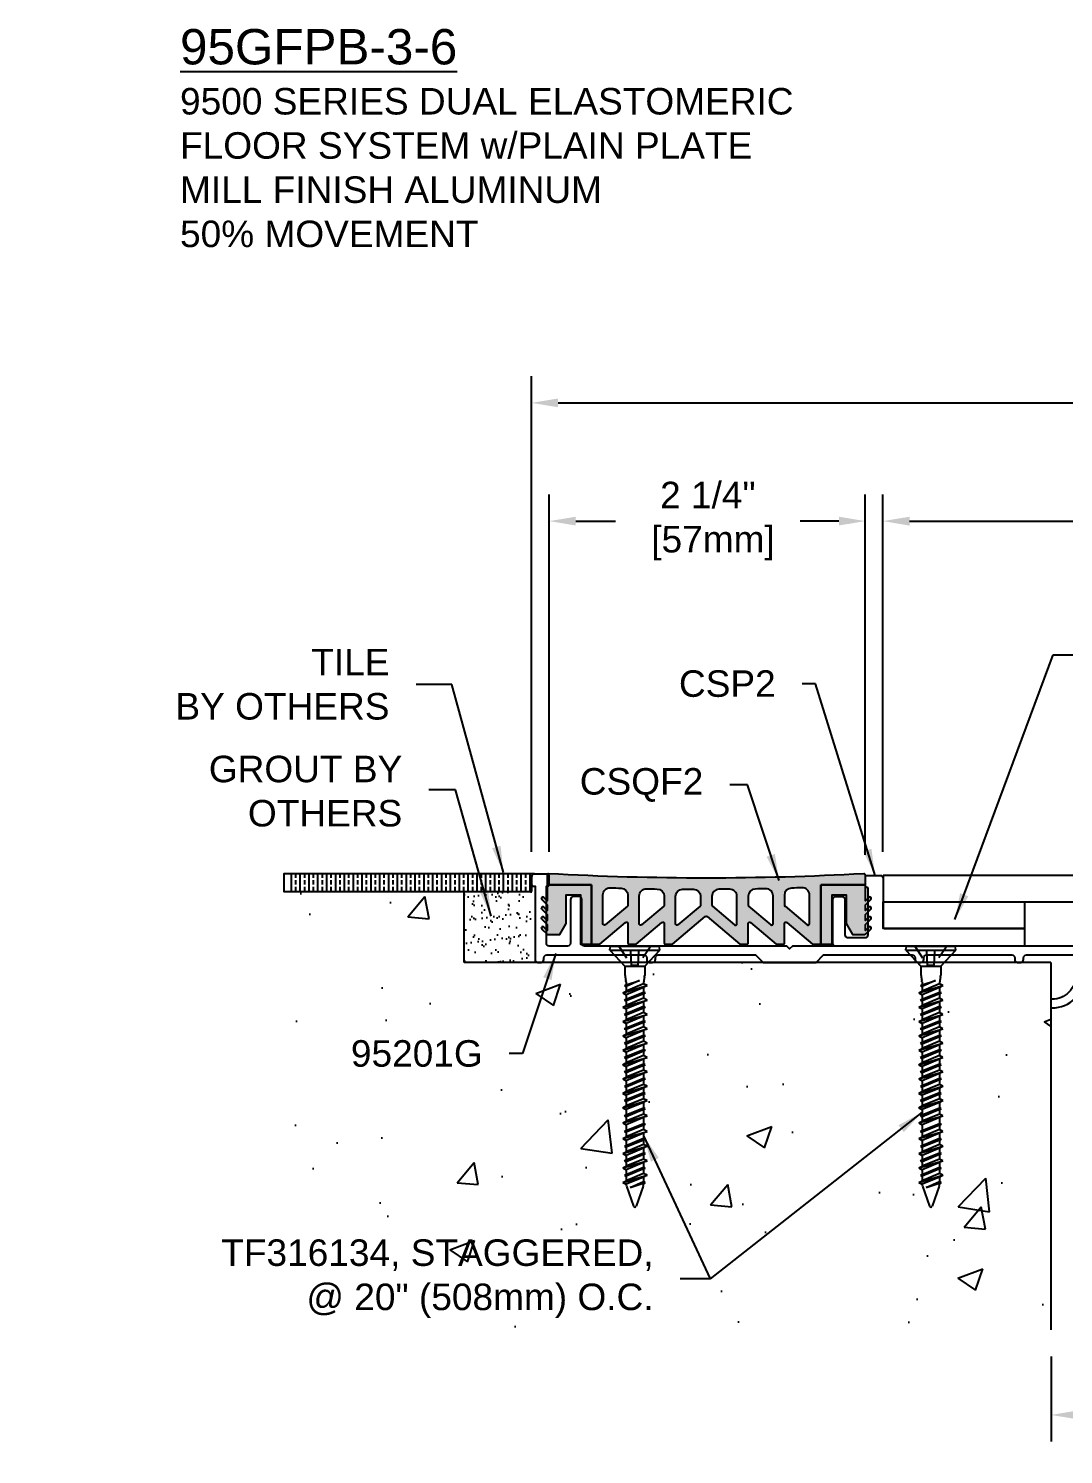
# Model space of a CAD drawing. Header units: inches. Extents: x -1.2 to 38.7, y -2.2 to 8.
# Drawn here: x -1.23 to 6.08, y -2.08 to 8.01 of the extents above; entities that cross this region are included whole.
import ezdxf

# ---------------------------------------------------------------- set-up
doc = ezdxf.new("R2010")
doc.units = ezdxf.units.IN
doc.header["$MEASUREMENT"] = 0
doc.linetypes.add('DASHED', pattern=[0.75, 0.5, -0.25])
for name, color, linetype in [('anchors', 4, 'Continuous'), ('conditions', 1, 'Continuous'), ('dimensions', 3, 'Continuous'), ('Filler', 2, 'Continuous'), ('METALS', 7, 'Continuous'), ('text', 2, 'Continuous')]:
    doc.layers.add(name, color=color, linetype=linetype)
doc.styles.add('ARIAL', font='arial.ttf')
doc.dimstyles.new('Arial', dxfattribs={"dimtxt": 0.1875, "dimasz": 0.1875, "dimexe": 0.1875, "dimexo": 0.1875, "dimgap": 0.1875, "dimtad": 0, "dimtih": 1, "dimtoh": 1, "dimdec": 4, "dimzin": 0, "dimdsep": 46, "dimlunit": 4, "dimtxsty": 'ARIAL', "dimcen": 0.09, "dimadec": 0, "dimazin": 0, "dimtfac": 1, "dimtdec": 4, "dimtofl": 0, "dimtmove": 0, "dimatfit": 3, "dimfxl": 0, "dimfrac": 2, "dimtolj": 1, "dimtzin": 0, "dimarcsym": 0})

# ---------------------------------------------------------------- blocks, each defined once
blk = doc.blocks.new('*D1')
at = {"layer": 'DEFPOINTS', "color": 0}
for p in [(13.181, 4.523), (4.806, 1.998), (13.181, 1.893)]:
    blk.add_point(p, dxfattribs=at)
at = {"layer": 'dimensions', "color": 0, "lineweight": -2}
for p, q in [((4.806, 2.185), (4.806, 4.71)), ((13.181, 2.08), (13.181, 4.71)), ((4.994, 4.523), (8.269, 4.523)), ((12.994, 4.523), (9.719, 4.523))]:
    blk.add_line(p, q, dxfattribs=at)
at = {"layer": 'dimensions', "color": 0}
for points in [[(4.994, 4.554), (4.994, 4.491), (4.806, 4.523)], [(12.994, 4.554), (12.994, 4.491), (13.181, 4.523)]]:
    blk.add_solid(points, dxfattribs=at)
at = {"layer": 'dimensions', "color": 0, "insert": (8.994, 4.523), "char_height": 0.1875, "attachment_point": 5, "style": 'ARIAL'}
blk.add_mtext('\\A1;8 3/8"\\P [213mm]', dxfattribs=at)
blk = doc.blocks.new('*D2')
at = {"layer": 'DEFPOINTS', "color": 0}
for p in [(15.666, 5.359), (2.321, 1.998), (15.666, 1.998)]:
    blk.add_point(p, dxfattribs=at)
at = {"layer": 'dimensions', "color": 0, "lineweight": -2}
for p, q in [((2.321, 2.185), (2.321, 5.547)), ((15.666, 2.185), (15.666, 5.547)), ((2.509, 5.359), (8.269, 5.359)), ((15.479, 5.359), (9.719, 5.359))]:
    blk.add_line(p, q, dxfattribs=at)
at = {"layer": 'dimensions', "color": 0}
for points in [[(2.509, 5.39), (2.509, 5.328), (2.321, 5.359)], [(15.479, 5.39), (15.479, 5.328), (15.666, 5.359)]]:
    blk.add_solid(points, dxfattribs=at)
at = {"layer": 'dimensions', "color": 0, "insert": (8.994, 5.359), "char_height": 0.1875, "attachment_point": 5, "style": 'ARIAL'}
blk.add_mtext('\\A1;1\'-1 3/8"\\P [339mm]', dxfattribs=at)
blk = doc.blocks.new('*D4')
at = {"layer": 'DEFPOINTS', "color": 0}
for p in [(5.994, -1.196), (11.994, -1.196), (11.994, -1.797)]:
    blk.add_point(p, dxfattribs=at)
at = {"layer": 'dimensions', "color": 0, "lineweight": -2}
for p, q in [((5.994, -1.383), (5.994, -1.985)), ((11.994, -1.383), (11.994, -1.985)), ((6.181, -1.797), (8.278, -1.797)), ((11.806, -1.797), (9.71, -1.797))]:
    blk.add_line(p, q, dxfattribs=at)
at = {"layer": 'dimensions', "color": 0}
for points in [[(6.181, -1.766), (6.181, -1.828), (5.994, -1.797)], [(11.806, -1.766), (11.806, -1.828), (11.994, -1.797)]]:
    blk.add_solid(points, dxfattribs=at)
at = {"layer": 'dimensions', "color": 0, "insert": (8.994, -1.797), "char_height": 0.1875, "attachment_point": 5, "style": 'ARIAL'}
blk.add_mtext('\\A1;6"\\P [152mm]', dxfattribs=at)
blk = doc.blocks.new('*D5')
at = {"layer": 'DEFPOINTS', "color": 0}
for p in [(4.681, 4.523), (2.446, 1.998), (4.681, 1.975)]:
    blk.add_point(p, dxfattribs=at)
at = {"layer": 'dimensions', "color": 0, "lineweight": -2}
for p, q in [((2.446, 2.185), (2.446, 4.71)), ((4.681, 2.163), (4.681, 4.71)), ((2.634, 4.523), (2.916, 4.523)), ((4.494, 4.523), (4.22, 4.523))]:
    blk.add_line(p, q, dxfattribs=at)
at = {"layer": 'dimensions', "color": 0}
for points in [[(2.634, 4.554), (2.634, 4.492), (2.446, 4.523)], [(4.494, 4.554), (4.494, 4.492), (4.681, 4.523)]]:
    blk.add_solid(points, dxfattribs=at)
at = {"layer": 'dimensions', "color": 0, "insert": (3.568, 4.523), "char_height": 0.1875, "attachment_point": 5, "style": 'ARIAL'}
blk.add_mtext('\\A1;2 1/4"\\P [57mm]', dxfattribs=at)
blk = doc.blocks.new('csp2')
blk.add_lwpolyline([(0, 0.33, -0.414214), (0.02, 0.35), (0.066, 0.35, -0.414214), (0.086, 0.33), (0.086, 0.08, 0.414214), (0.106, 0.06), (0.23, 0.06, 0.414214), (0.25, 0.08), (0.25, 0.405, 0.414214), (0.24, 0.415, -0.414214), (0.23, 0.425), (0.23, 0.49, -0.414214), (0.24, 0.5), (0.335, 0.5, -0.414214), (0.355, 0.48), (0.355, 0.135, 0.414214), (0.365, 0.125), (1.355, 0.125), (1.355, 0), (0.335, 0), (0.02, 0, -0.414214), (0, 0.02)], format="xyb", close=True)
blk = doc.blocks.new('A$C63CB1885')
for p, q in [((-0.176, 0), (-0.175, 0.018)), ((-0.176, 0), (0.176, 0)), ((-0.176, 0), (-0.07, -0.113)), ((-0.163, 0.029), (0.163, 0.029)), ((0.07, -0.113), (0.176, 0)), ((0.176, 0), (0.175, 0.018)), ((-0.07, -0.113), (0.07, -0.113)), ((-0.07, -0.113), (-0.07, -0.18)), ((-0.069, -0.189), (-0.063, -0.215)), ((0.069, -0.189), (0.063, -0.215)), ((0.07, -0.113), (0.07, -0.18)), ((-0.086, -0.302), (0.086, -0.251)), ((-0.086, -0.302), (-0.062, -0.289)), ((-0.086, -0.302), (-0.062, -0.315)), ((-0.074, -0.251), (0.032, -0.215)), ((-0.074, -0.251), (-0.062, -0.245)), ((-0.074, -0.251), (-0.062, -0.257)), ((-0.074, -0.353), (0.074, -0.302)), ((-0.062, -0.245), (0.032, -0.215)), ((0.032, -0.215), (-0.062, -0.257)), ((-0.062, -0.225), (-0.062, -0.245)), ((0.062, -0.238), (-0.062, -0.289)), ((-0.062, -0.257), (-0.062, -0.289)), ((0.062, -0.264), (-0.062, -0.315)), ((-0.062, -0.346), (0.062, -0.296)), ((0.062, -0.225), (0.062, -0.238)), ((0.086, -0.251), (0.062, -0.238)), ((0.086, -0.251), (0.062, -0.264)), ((0.062, -0.264), (0.062, -0.296)), ((0.074, -0.302), (0.062, -0.296)), ((0.074, -0.302), (0.062, -0.308)), ((-0.086, -0.403), (0.086, -0.353)), ((-0.086, -0.403), (-0.062, -0.391)), ((-0.074, -0.353), (-0.062, -0.346)), ((-0.074, -0.353), (-0.062, -0.359)), ((0.062, -0.308), (-0.062, -0.359)), ((-0.062, -0.315), (-0.062, -0.346)), ((0.062, -0.34), (-0.062, -0.391)), ((-0.062, -0.359), (-0.062, -0.391)), ((0.062, -0.366), (-0.062, -0.416)), ((-0.062, -0.448), (0.062, -0.397)), ((0.062, -0.308), (0.062, -0.34)), ((0.086, -0.353), (0.062, -0.34)), ((0.086, -0.353), (0.062, -0.366)), ((0.062, -0.366), (0.062, -0.397)), ((0.074, -0.403), (0.062, -0.397)), ((-0.086, -0.403), (-0.062, -0.416)), ((-0.086, -0.505), (0.086, -0.454)), ((-0.086, -0.505), (-0.062, -0.492)), ((-0.074, -0.454), (0.074, -0.403)), ((-0.074, -0.454), (-0.062, -0.448)), ((-0.074, -0.454), (-0.062, -0.46)), ((0.062, -0.41), (-0.062, -0.46)), ((-0.062, -0.416), (-0.062, -0.448)), ((0.062, -0.441), (-0.062, -0.492)), ((-0.062, -0.46), (-0.062, -0.492)), ((0.062, -0.467), (-0.062, -0.518)), ((-0.062, -0.55), (0.062, -0.499)), ((0.074, -0.403), (0.062, -0.41)), ((0.062, -0.41), (0.062, -0.441)), ((0.086, -0.454), (0.062, -0.441)), ((0.086, -0.454), (0.062, -0.467)), ((0.062, -0.467), (0.062, -0.499)), ((0.074, -0.505), (0.062, -0.499)), ((-0.086, -0.505), (-0.062, -0.518)), ((-0.086, -0.607), (0.086, -0.556)), ((-0.086, -0.607), (-0.062, -0.594)), ((-0.074, -0.556), (0.074, -0.505)), ((-0.074, -0.556), (-0.062, -0.55)), ((-0.074, -0.556), (-0.062, -0.562)), ((0.062, -0.511), (-0.062, -0.562)), ((-0.062, -0.518), (-0.062, -0.55)), ((0.062, -0.543), (-0.062, -0.594)), ((-0.062, -0.562), (-0.062, -0.594)), ((0.062, -0.569), (-0.062, -0.619)), ((-0.062, -0.651), (0.062, -0.6)), ((0.074, -0.505), (0.062, -0.511)), ((0.062, -0.511), (0.062, -0.543)), ((0.086, -0.556), (0.062, -0.543)), ((0.086, -0.556), (0.062, -0.569)), ((0.062, -0.569), (0.062, -0.6)), ((0.074, -0.607), (0.062, -0.6)), ((-0.086, -0.607), (-0.062, -0.619)), ((-0.086, -0.708), (0.086, -0.657)), ((-0.086, -0.708), (-0.062, -0.695)), ((-0.074, -0.657), (0.074, -0.607)), ((-0.074, -0.657), (-0.062, -0.651)), ((-0.074, -0.657), (-0.062, -0.664)), ((0.062, -0.613), (-0.062, -0.664)), ((-0.062, -0.619), (-0.062, -0.651)), ((0.062, -0.644), (-0.062, -0.695)), ((-0.062, -0.664), (-0.062, -0.695)), ((0.062, -0.67), (-0.062, -0.721)), ((-0.062, -0.753), (0.062, -0.702)), ((0.074, -0.607), (0.062, -0.613)), ((0.062, -0.613), (0.062, -0.644)), ((0.086, -0.657), (0.062, -0.644)), ((0.086, -0.657), (0.062, -0.67)), ((0.062, -0.67), (0.062, -0.702)), ((0.074, -0.708), (0.062, -0.702)), ((-0.086, -0.708), (-0.062, -0.721)), ((-0.086, -0.81), (0.086, -0.759)), ((-0.086, -0.81), (-0.062, -0.797)), ((-0.074, -0.759), (0.074, -0.708)), ((-0.074, -0.759), (-0.062, -0.753)), ((-0.074, -0.759), (-0.062, -0.765)), ((0.062, -0.714), (-0.062, -0.765)), ((-0.062, -0.721), (-0.062, -0.753)), ((0.062, -0.746), (-0.062, -0.797)), ((-0.062, -0.765), (-0.062, -0.797)), ((0.062, -0.772), (-0.062, -0.823)), ((-0.062, -0.854), (0.062, -0.804)), ((0.074, -0.708), (0.062, -0.714)), ((0.062, -0.714), (0.062, -0.746)), ((0.086, -0.759), (0.062, -0.746)), ((0.086, -0.759), (0.062, -0.772)), ((0.062, -0.772), (0.062, -0.804)), ((0.074, -0.81), (0.062, -0.804)), ((-0.086, -0.81), (-0.062, -0.823)), ((-0.086, -0.911), (0.086, -0.86)), ((-0.086, -0.911), (-0.062, -0.898)), ((-0.074, -0.86), (0.074, -0.81)), ((-0.074, -0.86), (-0.062, -0.854)), ((-0.074, -0.86), (-0.062, -0.867)), ((0.062, -0.816), (-0.062, -0.867)), ((-0.062, -0.823), (-0.062, -0.854)), ((0.062, -0.848), (-0.062, -0.898)), ((-0.062, -0.867), (-0.062, -0.898)), ((0.062, -0.873), (-0.062, -0.924)), ((-0.062, -0.956), (0.062, -0.905)), ((0.074, -0.81), (0.062, -0.816)), ((0.062, -0.816), (0.062, -0.848)), ((0.086, -0.86), (0.062, -0.848)), ((0.086, -0.86), (0.062, -0.873)), ((0.062, -0.873), (0.062, -0.905)), ((0.074, -0.911), (0.062, -0.905)), ((-0.086, -0.911), (-0.062, -0.924)), ((-0.086, -1.013), (0.086, -0.962)), ((-0.086, -1.013), (-0.062, -1)), ((-0.074, -0.962), (0.074, -0.911)), ((-0.074, -0.962), (-0.062, -0.956)), ((-0.074, -0.962), (-0.062, -0.968)), ((0.062, -0.917), (-0.062, -0.968)), ((-0.062, -0.924), (-0.062, -0.956)), ((0.062, -0.949), (-0.062, -1)), ((-0.062, -0.968), (-0.062, -1)), ((0.062, -0.975), (-0.062, -1.026)), ((-0.062, -1.057), (0.062, -1.007)), ((0.074, -0.911), (0.062, -0.917)), ((0.062, -0.917), (0.062, -0.949)), ((0.086, -0.962), (0.062, -0.949)), ((0.086, -0.962), (0.062, -0.975)), ((0.062, -0.975), (0.062, -1.007)), ((0.074, -1.013), (0.062, -1.007)), ((-0.086, -1.013), (-0.062, -1.026)), ((-0.086, -1.114), (0.086, -1.064)), ((-0.086, -1.114), (-0.062, -1.101)), ((-0.074, -1.064), (0.074, -1.013)), ((-0.074, -1.064), (-0.062, -1.057)), ((-0.074, -1.064), (-0.062, -1.07)), ((0.062, -1.019), (-0.062, -1.07)), ((-0.062, -1.026), (-0.062, -1.057)), ((0.062, -1.051), (-0.062, -1.101)), ((-0.062, -1.07), (-0.062, -1.101)), ((0.062, -1.077), (-0.062, -1.127)), ((0.074, -1.013), (0.062, -1.019)), ((0.062, -1.019), (0.062, -1.051)), ((0.086, -1.064), (0.062, -1.051)), ((0.086, -1.064), (0.062, -1.077)), ((0.062, -1.077), (0.062, -1.115)), ((-0.086, -1.114), (-0.062, -1.127)), ((-0.086, -1.222), (0.086, -1.171)), ((-0.086, -1.222), (-0.062, -1.209)), ((-0.074, -1.171), (0.074, -1.121)), ((-0.074, -1.171), (-0.062, -1.165)), ((-0.074, -1.171), (-0.062, -1.178)), ((-0.062, -1.165), (0.062, -1.115)), ((0.062, -1.127), (-0.062, -1.178)), ((-0.062, -1.127), (-0.062, -1.165)), ((0.062, -1.159), (-0.062, -1.209)), ((-0.062, -1.178), (-0.062, -1.209)), ((0.062, -1.184), (-0.062, -1.235)), ((0.074, -1.121), (0.062, -1.115)), ((0.074, -1.121), (0.062, -1.127)), ((0.062, -1.127), (0.062, -1.159)), ((0.086, -1.171), (0.062, -1.159)), ((0.086, -1.171), (0.062, -1.184)), ((0.062, -1.184), (0.062, -1.225)), ((-0.086, -1.222), (-0.062, -1.235)), ((-0.086, -1.332), (0.086, -1.282)), ((-0.074, -1.282), (0.074, -1.231)), ((-0.074, -1.282), (-0.062, -1.275)), ((-0.074, -1.282), (-0.062, -1.288)), ((-0.062, -1.275), (0.062, -1.225)), ((-0.062, -1.235), (-0.062, -1.275)), ((0.062, -1.237), (-0.062, -1.288)), ((0.062, -1.269), (-0.062, -1.319)), ((-0.062, -1.288), (-0.062, -1.319)), ((0.062, -1.295), (-0.062, -1.345)), ((0.074, -1.231), (0.062, -1.225)), ((0.074, -1.231), (0.062, -1.237)), ((0.062, -1.237), (0.062, -1.269)), ((0.086, -1.282), (0.062, -1.269)), ((0.086, -1.282), (0.062, -1.295)), ((0.062, -1.295), (0.062, -1.33)), ((-0.086, -1.332), (-0.062, -1.319)), ((-0.086, -1.332), (-0.062, -1.345)), ((-0.086, -1.438), (0.086, -1.387)), ((-0.074, -1.387), (0.074, -1.336)), ((-0.074, -1.387), (-0.062, -1.381)), ((-0.074, -1.387), (-0.062, -1.393)), ((-0.062, -1.381), (0.062, -1.33)), ((0.062, -1.343), (-0.062, -1.393)), ((-0.062, -1.345), (-0.062, -1.381)), ((0.062, -1.374), (-0.062, -1.425)), ((-0.062, -1.393), (-0.062, -1.425)), ((0.062, -1.4), (-0.062, -1.451)), ((0.074, -1.336), (0.062, -1.33)), ((0.074, -1.336), (0.062, -1.343)), ((0.062, -1.343), (0.062, -1.374)), ((0.086, -1.387), (0.062, -1.374)), ((0.086, -1.387), (0.062, -1.4)), ((0.062, -1.4), (0.062, -1.433)), ((-0.086, -1.438), (-0.062, -1.425)), ((-0.086, -1.438), (-0.062, -1.451)), ((-0.086, -1.54), (0.086, -1.489)), ((-0.074, -1.489), (0.074, -1.439)), ((-0.074, -1.489), (-0.062, -1.483)), ((-0.074, -1.489), (-0.062, -1.496)), ((-0.062, -1.483), (0.062, -1.433)), ((0.062, -1.445), (-0.062, -1.496)), ((-0.062, -1.451), (-0.062, -1.483)), ((0.062, -1.477), (-0.062, -1.527)), ((-0.062, -1.496), (-0.062, -1.527)), ((0.062, -1.502), (-0.062, -1.553)), ((0.074, -1.439), (0.062, -1.433)), ((0.074, -1.439), (0.062, -1.445)), ((0.062, -1.445), (0.062, -1.477)), ((0.086, -1.489), (0.062, -1.477)), ((0.086, -1.489), (0.062, -1.502)), ((0.062, -1.502), (0.062, -1.535)), ((-0.086, -1.54), (-0.062, -1.527)), ((-0.086, -1.54), (-0.062, -1.553)), ((-0.086, -1.643), (0.086, -1.592)), ((-0.074, -1.592), (0.074, -1.541)), ((-0.074, -1.592), (-0.062, -1.586)), ((-0.074, -1.592), (-0.062, -1.598)), ((-0.062, -1.586), (0.062, -1.535)), ((0.062, -1.547), (-0.062, -1.598)), ((-0.062, -1.553), (-0.062, -1.586)), ((0.062, -1.579), (-0.062, -1.63)), ((-0.062, -1.598), (-0.062, -1.63)), ((0.062, -1.605), (-0.062, -1.655)), ((0.074, -1.541), (0.062, -1.535)), ((0.074, -1.541), (0.062, -1.547)), ((0.062, -1.547), (0.062, -1.579)), ((0.086, -1.592), (0.062, -1.579)), ((0.086, -1.592), (0.062, -1.605)), ((0.062, -1.605), (0.062, -1.652)), ((-0.086, -1.643), (-0.062, -1.63)), ((-0.086, -1.643), (-0.062, -1.655)), ((-0.06, -1.668), (-0.01, -1.81)), ((-0.034, -1.679), (0.062, -1.636)), ((-0.034, -1.679), (0.074, -1.643)), ((0.062, -1.649), (-0.034, -1.679)), ((0.06, -1.668), (0.01, -1.81)), ((0.074, -1.643), (0.062, -1.636)), ((0.074, -1.643), (0.062, -1.649))]:
    blk.add_line(p, q)
at = {"linetype": 'DASHED', "ltscale": 0.025}
for p, q in [((-0.113, 0.029), (-0.024, -0.106)), ((-0.024, -0.106), (-0.031, 0.028)), ((0.024, -0.106), (0.031, 0.029)), ((0.112, 0.029), (0.024, -0.106)), ((-0.024, -0.106), (0.024, -0.106))]:
    blk.add_line(p, q, dxfattribs=at)
for centre, radius, start, end in [((-0.163, 0.017), 0.0112, 90, 175), ((0.163, 0.017), 0.0112, 5, 90), ((-0.023, -0.18), 0.0465, 180, 191.9357), ((0.023, -0.18), 0.0465, 348.0643, 0), ((-0.109, -0.225), 0.0465, 0, 11.9357), ((0.109, -0.225), 0.0465, 168.0643, 180), ((-0.016, -1.652), 0.0465, 183.9476, 199.3058), ((0.016, -1.652), 0.0465, 340.6942, 0), ((0, -1.806), 0.0106, 204.1001, 335.8999)]:
    blk.add_arc(centre, radius, start, end)
blk = doc.blocks.new('TF316134')
blk.add_blockref('A$C63CB1885', (0, -0.0285))
blk = doc.blocks.new('CSQF2')
h = blk.add_hatch(color=256)
h.paths.add_polyline_path([(4.559, 1.888, 0.430422), (4.548, 1.898, -0.027516), (2.319, 1.898, 0.430422), (2.309, 1.888), (2.309, 1.819), (2.624, 1.819), (2.624, 1.399), (2.676, 1.399, 0.176327), (2.682, 1.401), (2.864, 1.554, -0.63707), (2.88, 1.546), (2.88, 1.409, 0.414214), (2.89, 1.399), (2.932, 1.399, 0.176327), (2.939, 1.401), (3.121, 1.554, -0.63707), (3.137, 1.546), (3.137, 1.409, 0.414214), (3.147, 1.399), (3.189, 1.399, 0.176327), (3.195, 1.401), (3.427, 1.596, -0.36397), (3.44, 1.596), (3.672, 1.401, 0.176327), (3.679, 1.399), (3.721, 1.399, 0.414214), (3.731, 1.409), (3.731, 1.546, -0.63707), (3.747, 1.554), (3.929, 1.401, 0.176327), (3.935, 1.399), (3.977, 1.399, 0.414214), (3.987, 1.409), (3.987, 1.546, -0.63707), (4.004, 1.554), (4.186, 1.401, 0.176327), (4.192, 1.399), (4.244, 1.399), (4.244, 1.819), (4.559, 1.819)])
h.paths.add_polyline_path([(3.267, 1.788, 0.000939), (3.344, 1.788, -0.412919), (3.394, 1.738), (3.394, 1.676, -0.221695), (3.39, 1.669), (3.234, 1.537, -0.63707), (3.217, 1.545), (3.217, 1.738, -0.416611)], flags=16)
h.paths.add_polyline_path([(3.137, 1.74), (3.137, 1.676, -0.221695), (3.134, 1.669), (2.977, 1.537, -0.63707), (2.96, 1.545), (2.96, 1.742, -0.420307), (3.012, 1.792, 0.000939), (3.088, 1.79, -0.409242)], flags=16)
h.paths.add_polyline_path([(3.524, 1.788, 0.000939), (3.6, 1.788, -0.416611), (3.651, 1.738), (3.651, 1.545, -0.63707), (3.634, 1.537), (3.478, 1.669, -0.221695), (3.474, 1.676), (3.474, 1.738, -0.412919)], flags=16)
h.paths.add_polyline_path([(2.88, 1.746), (2.88, 1.676, -0.221695), (2.877, 1.669), (2.72, 1.537, -0.63707), (2.704, 1.545), (2.704, 1.749, -0.424014), (2.756, 1.799, 0.000939), (2.832, 1.796, -0.405574)], flags=16)
h.paths.add_polyline_path([(3.78, 1.79, 0.000939), (3.856, 1.792, -0.420307), (3.907, 1.742), (3.907, 1.545, -0.63707), (3.891, 1.537), (3.734, 1.669, -0.221695), (3.731, 1.676), (3.731, 1.74, -0.409242)], flags=16)
h.paths.add_polyline_path([(4.036, 1.796, 0.000939), (4.112, 1.799, -0.424014), (4.164, 1.749), (4.164, 1.545, -0.63707), (4.147, 1.537), (3.991, 1.669, -0.221695), (3.987, 1.676), (3.987, 1.746, -0.405574)], flags=16)
h.paths.add_polyline_path([(2.624, 1.819), (2.309, 1.819), (2.309, 1.707), (2.285, 1.731, 0.414214), (2.271, 1.731, 0.414214), (2.271, 1.717), (2.309, 1.679), (2.309, 1.637), (2.285, 1.661, 0.414214), (2.271, 1.661, 0.414214), (2.271, 1.647), (2.309, 1.609), (2.309, 1.567), (2.285, 1.591, 0.414214), (2.271, 1.591, 0.414214), (2.271, 1.577), (2.309, 1.539), (2.309, 1.497), (2.285, 1.521, 0.414214), (2.271, 1.521, 0.414214), (2.271, 1.507), (2.306, 1.472, 0.198912), (2.313, 1.469), (2.399, 1.469), (2.444, 1.547), (2.444, 1.749), (2.544, 1.749), (2.544, 1.399), (2.624, 1.399)])
h.paths.add_polyline_path([(4.324, 1.749), (4.424, 1.749), (4.424, 1.547), (4.469, 1.469), (4.555, 1.469, 0.198912), (4.562, 1.472), (4.597, 1.507, 0.414214), (4.597, 1.521, 0.414214), (4.583, 1.521), (4.559, 1.497), (4.559, 1.539), (4.597, 1.577, 0.414214), (4.597, 1.591, 0.414214), (4.583, 1.591), (4.559, 1.567), (4.559, 1.609), (4.597, 1.647, 0.414214), (4.597, 1.661, 0.414214), (4.583, 1.661), (4.559, 1.637), (4.559, 1.679), (4.597, 1.717, 0.414214), (4.597, 1.731, 0.414214), (4.583, 1.731), (4.559, 1.707), (4.559, 1.819), (4.244, 1.819), (4.244, 1.399), (4.324, 1.399)])
for p, q in [((2.309, 1.819), (2.624, 1.819)), ((2.624, 1.819), (2.309, 1.819)), ((2.624, 1.819), (2.624, 1.399)), ((2.624, 1.399), (2.624, 1.819)), ((4.244, 1.819), (4.244, 1.399)), ((4.559, 1.819), (4.244, 1.819)), ((4.244, 1.819), (4.559, 1.819)), ((4.244, 1.399), (4.244, 1.819))]:
    blk.add_line(p, q)
for points in [[(2.89, 1.399), (2.932, 1.399, 0.176327), (2.939, 1.401), (3.121, 1.554, -0.63707), (3.137, 1.546), (3.137, 1.409, 0.414214), (3.147, 1.399), (3.189, 1.399, 0.176327), (3.195, 1.401), (3.427, 1.596, -0.36397), (3.44, 1.596), (3.672, 1.401, 0.176327), (3.679, 1.399), (3.721, 1.399, 0.414214), (3.731, 1.409), (3.731, 1.546, -0.63707), (3.747, 1.554), (3.929, 1.401, 0.176327), (3.935, 1.399), (3.977, 1.399, 0.414214), (3.987, 1.409), (3.987, 1.546, -0.63707), (4.004, 1.554), (4.186, 1.401, 0.176327), (4.192, 1.399), (4.244, 1.399), (4.324, 1.399), (4.324, 1.749), (4.424, 1.749), (4.424, 1.547), (4.469, 1.469), (4.555, 1.469, 0.198912), (4.562, 1.472), (4.597, 1.507, 0.414214), (4.597, 1.521, 0.414214), (4.583, 1.521), (4.559, 1.497), (4.559, 1.539), (4.597, 1.577, 0.414214), (4.597, 1.591, 0.414214), (4.583, 1.591), (4.559, 1.567), (4.559, 1.609), (4.597, 1.647, 0.414214), (4.597, 1.661, 0.414214), (4.583, 1.661), (4.559, 1.637), (4.559, 1.679), (4.597, 1.717, 0.414214), (4.597, 1.731, 0.414214), (4.583, 1.731), (4.559, 1.707), (4.559, 1.819), (4.559, 1.888, 0.430422), (4.548, 1.898, -0.027516), (2.319, 1.898, 0.430422), (2.309, 1.888), (2.309, 1.819), (2.309, 1.707), (2.285, 1.731, 0.414214), (2.271, 1.731, 0.414214), (2.271, 1.717), (2.309, 1.679), (2.309, 1.637), (2.285, 1.661, 0.414214), (2.271, 1.661, 0.414214), (2.271, 1.647), (2.309, 1.609), (2.309, 1.567), (2.285, 1.591, 0.414214), (2.271, 1.591, 0.414214), (2.271, 1.577), (2.309, 1.539), (2.309, 1.497), (2.285, 1.521, 0.414214), (2.271, 1.521, 0.414214), (2.271, 1.507), (2.306, 1.472, 0.198912), (2.313, 1.469), (2.399, 1.469), (2.444, 1.547), (2.444, 1.749), (2.544, 1.749), (2.544, 1.399), (2.624, 1.399), (2.676, 1.399, 0.176327), (2.682, 1.401), (2.864, 1.554, -0.63707), (2.88, 1.546), (2.88, 1.409, 0.414214)], [(2.88, 1.676, -0.221695), (2.877, 1.669), (2.72, 1.537, -0.63707), (2.704, 1.545), (2.704, 1.749, -0.424014), (2.756, 1.799, 0.000939), (2.832, 1.796, -0.405574), (2.88, 1.746)], [(3.137, 1.74), (3.137, 1.676, -0.221695), (3.134, 1.669), (2.977, 1.537, -0.63707), (2.96, 1.545), (2.96, 1.742, -0.420307), (3.012, 1.792, 0.000939), (3.088, 1.79, -0.409242)], [(3.394, 1.738), (3.394, 1.676, -0.221695), (3.39, 1.669), (3.234, 1.537, -0.63707), (3.217, 1.545), (3.217, 1.738, -0.416611), (3.267, 1.788, 0.000939), (3.344, 1.788, -0.412919)], [(3.474, 1.738), (3.474, 1.676, 0.221695), (3.478, 1.669), (3.634, 1.537, 0.63707), (3.651, 1.545), (3.651, 1.738, 0.416611), (3.6, 1.788, -0.000939), (3.524, 1.788, 0.412919)], [(3.78, 1.79, 0.409242), (3.731, 1.74), (3.731, 1.676, 0.221695), (3.734, 1.669), (3.891, 1.537, 0.63707), (3.907, 1.545), (3.907, 1.742, 0.420307), (3.856, 1.792, -0.000939)], [(3.987, 1.746), (3.987, 1.676, 0.221695), (3.991, 1.669), (4.147, 1.537, 0.63707), (4.164, 1.545), (4.164, 1.749, 0.424014), (4.112, 1.799, -0.000939), (4.036, 1.796, 0.405574)]]:
    blk.add_lwpolyline(points, format="xyb", close=True)
blk = doc.blocks.new('95201g')
blk.add_lwpolyline([(-1.772, -0.015), (-1.772, -0.002, -0.414214), (-1.752, 0.018), (-1.065, 0.018, -0.414214), (-1.045, -0.002), (-1.045, -0.015, 0.414214), (-1.025, -0.035), (-1.003, -0.035, 0.414214), (-0.983, -0.015), (-0.983, -0.002, -0.414214), (-0.963, 0.018), (-0.275, 0.018), (-0.222, -0.035), (0.152, -0.035), (0.205, 0.018), (0.832, 0.018, -0.414214), (0.852, -0.002), (0.852, -0.015, 0.414214), (0.872, -0.035), (0.894, -0.035, 0.414214), (0.914, -0.015), (0.914, -0.002, -0.414214), (0.934, 0.018), (1.537, 0.018, -0.414214), (1.557, -0.002), (1.557, -0.015, 0.414214), (1.577, -0.035), (1.599, -0.035, 0.414214), (1.619, -0.015), (1.619, -0.002, -0.414214), (1.639, 0.018), (1.969, 0.018, -0.414214), (1.989, -0.002), (1.989, -0.127, -0.414214), (1.821, -0.295), (1.813, -0.295), (1.813, -0.357), (1.821, -0.357, 0.414214), (2.051, -0.127), (2.051, -0.002, -0.414214), (2.071, 0.018), (2.306, 0.018, -0.414214), (2.326, -0.002), (2.326, -0.295, 0.414214), (2.387, -0.357), (2.388, -0.357), (2.388, 0.06, 0.414214), (2.368, 0.08), (-0.015, 0.08), (-0.035, 0.06), (-0.055, 0.08), (-1.484, 0.08, -0.414214), (-1.504, 0.1), (-1.504, 0.41, 0.414214), (-1.524, 0.43), (-1.564, 0.43, 0.414214), (-1.584, 0.41), (-1.584, 0.1, -0.414214), (-1.604, 0.08), (-1.734, 0.08, -0.414214), (-1.754, 0.1), (-1.754, 0.505), (-1.744, 0.505, 0.414214), (-1.734, 0.515), (-1.734, 0.57, 0.414214), (-1.754, 0.59), (-1.839, 0.59, 0.414214), (-1.859, 0.57), (-1.859, 0.515, 0.414214), (-1.849, 0.505), (-1.834, 0.505), (-1.834, -0.015, 0.414214), (-1.814, -0.035), (-1.792, -0.035, 0.414214)], format="xyb", close=True)

msp = doc.modelspace()

# ---------------------------------------------------------------- hatches: boundary and pattern name
at = {"layer": 'conditions'}
h = msp.add_hatch(dxfattribs=at)
h.set_pattern_fill('ANSI33', color=256, scale=0.25, angle=45, style=0)
h.set_pattern_definition([(90, (0.499094, 3e-05), (-0.0625, 1e-17), []), (90, (0.530344, 0.03128), (-0.0625, 1e-17), [0.03125, -0.015625])])
h.paths.add_polyline_path([(0.60577, 2.02788), (0.60577, 1.90288), (2.31741, 1.90288), (2.31741, 2.00788, -0.41421356), (2.33741, 2.02788)])
h = msp.add_hatch(dxfattribs=at)
h.set_pattern_fill('AR-CONC', color=256, scale=0.25, style=0)
h.paths.add_polyline_path([(5.0801, -0.15503), (5.05811, -0.14319), (5.08211, -0.13027), (5.08211, -0.09858), (5.06909, -0.09156), (5.08211, -0.08625), (5.08211, -0.05386), (5.05811, -0.04093), (5.08211, -0.02801), (5.08211, 0.00369), (5.06909, 0.0107), (5.08211, 0.01601), (5.08211, 0.0484), (5.05811, 0.06133), (5.08211, 0.07425), (5.08211, 0.10595), (5.06909, 0.11296), (5.08211, 0.11827), (5.08211, 0.15404), (5.05811, 0.16696), (5.08211, 0.17989), (5.08211, 0.21158), (5.06909, 0.21859), (5.08211, 0.22391), (5.08211, 0.26417), (5.05811, 0.27709), (5.08211, 0.29001), (5.08211, 0.32171), (5.06909, 0.32872), (5.08211, 0.33403), (5.08211, 0.37205), (5.05811, 0.38497), (5.08211, 0.3979), (5.08211, 0.42959), (5.06909, 0.4366), (5.08211, 0.44191), (5.08211, 0.47361), (5.05811, 0.48653), (5.08211, 0.49946), (5.08211, 0.53115), (5.06909, 0.53816), (5.08211, 0.54348), (5.08211, 0.57517), (5.05811, 0.5881), (5.08211, 0.60102), (5.08211, 0.63271), (5.06909, 0.63973), (5.08211, 0.64504), (5.08211, 0.67673), (5.05811, 0.68966), (5.08211, 0.70258), (5.08211, 0.73428), (5.06909, 0.74129), (5.08211, 0.7466), (5.08211, 0.7783), (5.05811, 0.79122), (5.08211, 0.80415), (5.08211, 0.83584), (5.06909, 0.84285), (5.08211, 0.84816), (5.08211, 0.87986), (5.05811, 0.89278), (5.08211, 0.90571), (5.08211, 0.9374), (5.06909, 0.94441), (5.08211, 0.94973), (5.08211, 0.98142), (5.05811, 0.99435), (5.08211, 1.00727), (5.08211, 1.03896), (5.06909, 1.04598), (5.08211, 1.05129), (5.08211, 1.08298), (5.05811, 1.09591), (5.08211, 1.10883), (5.08211, 1.14053), (5.06909, 1.14754), (5.08211, 1.15285), (5.08211, 1.18455), (5.05811, 1.19747), (5.08211, 1.2104), (5.08211, 1.24209), (5.07067, 1.24825), (5.07568, 1.25095, 0.27304691), (5.08, 1.29802, -0.0696153), (5.07562, 1.31013), (5.08706, 1.256), (5.17645, 1.2847), (5.08211, 1.24209), (5.08211, 1.2104), (5.20661, 1.26118), (5.20661, 1.27941), (5.21311, 1.31013, 0.05212645), (5.21411, 1.31975), (5.21411, 1.38685), (5.07461, 1.38685), (5.07461, 1.31975, 0.128787), (5.07672, 1.29628, -0.0696153), (5.08111, 1.28416), (5.07461, 1.31489), (5.07461, 1.38685), (5.05947, 1.40284), (3.13666, 1.40284), (3.12151, 1.38685), (3.12151, 1.31489), (3.11502, 1.28416, 0.13295553), (3.11638, 1.2599), (3.13801, 1.24825), (3.11401, 1.23533), (3.11401, 1.20363), (3.12704, 1.19662), (3.11401, 1.19131), (3.11401, 1.15961), (3.13801, 1.14669), (3.11401, 1.13376), (3.11401, 1.10207), (3.12704, 1.09506), (3.11401, 1.08974), (3.11401, 1.05805), (3.13801, 1.04513), (3.11401, 1.0322), (3.11401, 1.00051), (3.12704, 0.99349), (3.11401, 0.98818), (3.11401, 0.95649), (3.13801, 0.94356), (3.11401, 0.93064), (3.11401, 0.89895), (3.12704, 0.89193), (3.11401, 0.88662), (3.11401, 0.85493), (3.13801, 0.842), (3.11401, 0.82908), (3.11401, 0.79738), (3.12704, 0.79037), (3.11401, 0.78506), (3.11401, 0.75336), (3.13801, 0.74044), (3.11401, 0.72751), (3.11401, 0.69582), (3.12704, 0.68881), (3.11401, 0.68349), (3.11401, 0.6518), (3.13801, 0.63888), (3.11401, 0.62595), (3.11401, 0.59426), (3.12704, 0.58724), (3.11401, 0.58193), (3.11401, 0.55024), (3.13801, 0.53731), (3.11401, 0.52439), (3.11401, 0.4927), (3.12704, 0.48568), (3.11401, 0.48037), (3.11401, 0.44868), (3.13801, 0.43575), (3.11401, 0.42283), (3.11401, 0.38482), (3.12704, 0.3778), (3.11401, 0.37249), (3.11401, 0.3408), (3.13801, 0.32787), (3.11401, 0.31495), (3.11401, 0.27469), (3.12704, 0.26767), (3.11401, 0.26236), (3.11401, 0.23067), (3.13801, 0.21774), (3.11401, 0.20482), (3.11401, 0.16906), (3.12704, 0.16204), (3.11401, 0.15673), (3.11401, 0.12504), (3.13801, 0.11211), (3.11401, 0.09919), (3.11401, 0.06679), (3.12704, 0.05978), (3.11401, 0.05447), (3.11401, 0.02277), (3.13801, 0.00985), (3.11401, -0.00308), (3.11401, -0.03547), (3.12704, -0.04248), (3.11401, -0.04779), (3.11401, -0.07949), (3.13801, -0.09241), (3.11401, -0.10534), (3.11401, -0.12896), (3.12853, -0.12242), (3.13998, -0.12858), (3.11401, -0.14257), (3.11401, -0.16078), (3.06199, -0.3093, -0.70927499), (3.04212, -0.31096), (2.9875, -0.15503), (2.96551, -0.14319), (2.98951, -0.13027), (2.98951, -0.09858), (2.97649, -0.09156), (2.98951, -0.08625), (2.98951, -0.05386), (2.96551, -0.04093), (2.98951, -0.02801), (2.98951, 0.00369), (2.97649, 0.0107), (2.98951, 0.01601), (2.98951, 0.0484), (2.96551, 0.06133), (2.98951, 0.07425), (2.98951, 0.10595), (2.97649, 0.11296), (2.98951, 0.11827), (2.98951, 0.15404), (2.96551, 0.16696), (2.98951, 0.17989), (2.98951, 0.21158), (2.97649, 0.21859), (2.98951, 0.22391), (2.98951, 0.26417), (2.96551, 0.27709), (2.98951, 0.29001), (2.98951, 0.32171), (2.97649, 0.32872), (2.98951, 0.33403), (2.98951, 0.37205), (2.96551, 0.38497), (2.98951, 0.3979), (2.98951, 0.42959), (2.97649, 0.4366), (2.98951, 0.44191), (2.98951, 0.47361), (2.96551, 0.48653), (2.98951, 0.49946), (2.98951, 0.53115), (2.97649, 0.53816), (2.98951, 0.54348), (2.98951, 0.57517), (2.96551, 0.5881), (2.98951, 0.60102), (2.98951, 0.63271), (2.97649, 0.63973), (2.98951, 0.64504), (2.98951, 0.67673), (2.96551, 0.68966), (2.98951, 0.70258), (2.98951, 0.73428), (2.97649, 0.74129), (2.98951, 0.7466), (2.98951, 0.7783), (2.96551, 0.79122), (2.98951, 0.80415), (2.98951, 0.83584), (2.97649, 0.84285), (2.98951, 0.84816), (2.98951, 0.87986), (2.96551, 0.89278), (2.98951, 0.90571), (2.98951, 0.9374), (2.97649, 0.94441), (2.98951, 0.94973), (2.98951, 0.98142), (2.96551, 0.99435), (2.98951, 1.00727), (2.98951, 1.03896), (2.97649, 1.04598), (2.98951, 1.05129), (2.98951, 1.08298), (2.96551, 1.09591), (2.98951, 1.10883), (2.98951, 1.14053), (2.97649, 1.14754), (2.98951, 1.15285), (2.98951, 1.18455), (2.96551, 1.19747), (2.98951, 1.2104), (2.98951, 1.24209), (2.97807, 1.24825), (2.98308, 1.25095, 0.27304691), (2.98741, 1.29802, -0.0696153), (2.98302, 1.31013), (2.99446, 1.256), (3.08386, 1.2847), (2.98951, 1.24209), (2.98951, 1.2104), (3.11401, 1.26118), (3.11401, 1.27941), (3.12051, 1.31013, 0.05212645), (3.12151, 1.31975), (3.12151, 1.38685), (2.98201, 1.38685), (2.98201, 1.31975, 0.128787), (2.98412, 1.29628, -0.0696153), (2.98851, 1.28416), (2.98201, 1.31489), (2.98201, 1.38685), (2.96687, 1.40284), (1.84621, 1.40284), (1.84621, 1.90288), (0.56967, 1.90288), (0.56967, -1.17354), (5.99381, -1.17354), (5.99381, 1.39284, 0.41421356), (5.98381, 1.40284), (5.22926, 1.40284), (5.21411, 1.38685), (5.21411, 1.31489), (5.20762, 1.28416, 0.13295553), (5.20898, 1.2599), (5.23061, 1.24825), (5.20661, 1.23533), (5.20661, 1.20363), (5.21964, 1.19662), (5.20661, 1.19131), (5.20661, 1.15961), (5.23061, 1.14669), (5.20661, 1.13376), (5.20661, 1.10207), (5.21964, 1.09506), (5.20661, 1.08974), (5.20661, 1.05805), (5.23061, 1.04513), (5.20661, 1.0322), (5.20661, 1.00051), (5.21964, 0.99349), (5.20661, 0.98818), (5.20661, 0.95649), (5.23061, 0.94356), (5.20661, 0.93064), (5.20661, 0.89895), (5.21964, 0.89193), (5.20661, 0.88662), (5.20661, 0.85493), (5.23061, 0.842), (5.20661, 0.82908), (5.20661, 0.79738), (5.21964, 0.79037), (5.20661, 0.78506), (5.20661, 0.75336), (5.23061, 0.74044), (5.20661, 0.72751), (5.20661, 0.69582), (5.21964, 0.68881), (5.20661, 0.68349), (5.20661, 0.6518), (5.23061, 0.63888), (5.20661, 0.62595), (5.20661, 0.59426), (5.21964, 0.58724), (5.20661, 0.58193), (5.20661, 0.55024), (5.23061, 0.53731), (5.20661, 0.52439), (5.20661, 0.4927), (5.21964, 0.48568), (5.20661, 0.48037), (5.20661, 0.44868), (5.23061, 0.43575), (5.20661, 0.42283), (5.20661, 0.38482), (5.21964, 0.3778), (5.20661, 0.37249), (5.20661, 0.3408), (5.23061, 0.32787), (5.20661, 0.31495), (5.20661, 0.27469), (5.21964, 0.26767), (5.20661, 0.26236), (5.20661, 0.23067), (5.23061, 0.21774), (5.20661, 0.20482), (5.20661, 0.16906), (5.21964, 0.16204), (5.20661, 0.15673), (5.20661, 0.12504), (5.23061, 0.11211), (5.20661, 0.09919), (5.20661, 0.06679), (5.21964, 0.05978), (5.20661, 0.05447), (5.20661, 0.02277), (5.23061, 0.00985), (5.20661, -0.00308), (5.20661, -0.03547), (5.21964, -0.04248), (5.20661, -0.04779), (5.20661, -0.07949), (5.23061, -0.09241), (5.20661, -0.10534), (5.20661, -0.12896), (5.22113, -0.12242), (5.23257, -0.12858), (5.20661, -0.14257), (5.20661, -0.16078), (5.15458, -0.3093, -0.70927499), (5.13472, -0.31096)])
h.paths.add_polyline_path([(-1.23483, 0.15839), (1.91596, 0.15839), (1.91596, 0.86072), (-1.23483, 0.86072)], flags=9)
h = msp.add_hatch(dxfattribs=at)
h.set_pattern_fill('AR-SAND', color=256, scale=0.0625, style=0)
h.paths.add_polyline_path([(2.32131, 1.90288), (1.84621, 1.90288), (1.84621, 1.40284), (2.33131, 1.40284, -0.41421356), (2.32131, 1.41284)])

# ---------------------------------------------------------------- linework, layer by layer
msp.add_lwpolyline([(4.80631, 1.83038), (5.80656, 1.83038), (5.80656, 1.64288), (4.80631, 1.64288)], close=True)
for p, q in [((2.32131, 1.95284), (2.32131, 1.90288)), ((1.84621, 1.40288), (1.84621, 1.90288)), ((5.99381, 1.40284), (1.84621, 1.40284)), ((5.99381, 1.40284), (5.99381, -1.19577))]:
    msp.add_line(p, q, dxfattribs=at)
msp.add_lwpolyline([(2.34131, 2.02784), (0.56967, 2.02788), (0.56967, 1.90288), (2.32131, 1.90288)], dxfattribs=at)
at = {"layer": 'METALS'}
msp.add_lwpolyline([(4.80631, 2.01788), (4.80631, 1.83038), (13.18131, 1.83038), (13.18131, 2.01788)], close=True, dxfattribs=at)

# ---------------------------------------------------------------- block references
at = {"layer": 'anchors'}
for p in [(3.05176, 1.51784), (5.14436, 1.51784)]:
    msp.add_blockref('TF316134', p, dxfattribs=at)
at = {"layer": 'Filler'}
msp.add_blockref('CSQF2', (0.12243, 0.13154), dxfattribs=at)
at = {"layer": 'METALS'}
for name, p in [('95201g', (4.18066, 1.43765)), ('csp2', (4.45131, 1.51788))]:
    msp.add_blockref(name, p, dxfattribs=at)

# ---------------------------------------------------------------- texts
at = {"layer": 'text', "insert": (-0.16373, 8.00223), "char_height": 0.25, "width": 7.03125, "attachment_point": 1, "style": 'ARIAL'}
msp.add_mtext('{\\L95GFPB-3-6\\P\\H0.75x;\\l9500 SERIES DUAL ELASTOMERIC\\PFLOOR SYSTEM w/PLAIN PLATE\\PMILL FINISH ALUMINUM\\P50% MOVEMENT}', dxfattribs=at)
at = {"layer": 'text', "char_height": 0.1875, "attachment_point": 6, "style": 'ARIAL'}
for s, insert in [('TILE\\PBY OTHERS', (1.31708, 3.36849)), ('CSP2', (4.04761, 3.37291)), ('GROUT BY\\POTHERS', (1.40755, 2.61267)), ('CSQF2', (3.53553, 2.65709)), ('95201G', (1.9764, 0.75774)), ('TF316134, STAGGERED,\\P@ 20" (508mm) O.C.', (3.18429, -0.83409))]:
    msp.add_mtext(s, dxfattribs=dict(at, insert=insert))

# ---------------------------------------------------------------- dimensions: what is measured, and where the dimension line sits
at = {"layer": 'dimensions'}
for base, p1, p2, picture, middle in [((15.66631, 5.35913), (2.32131, 1.99784), (15.66631, 1.99784), '*D2', (8.99381, 5.35913)), ((4.68131, 4.523), (2.44631, 1.99784), (4.68131, 1.97534), '*D5', (3.56831, 4.523)), ((13.18131, 4.52268), (4.80631, 1.99784), (13.18131, 1.89284), '*D1', (8.99381, 4.52268)), ((11.99381, -1.79706), (5.99381, -1.19577), (11.99381, -1.19577), '*D4', (8.99381, -1.79706))]:
    dim = msp.add_linear_dim(base=base, p1=p1, p2=p2, dimstyle='Arial', override={"dimpost": '\\X'}, dxfattribs=at)
    dim.commit()
    dim.dimension.update_dxf_attribs({"geometry": picture, "text_midpoint": middle, "dimtype": 160})

# ---------------------------------------------------------------- leaders
at = {"layer": 'text', "annotation_type": 0, "has_hookline": 1}
for points, hookline_direction, text_width in [([(5.31481, 1.70534), (6.01031, 3.57671), (6.19781, 3.57671)], 0, 3.84298), ([(2.12241, 2.03785), (1.75756, 3.36849), (1.50458, 3.36849)], 1, 1.48082), ([(4.75081, 2.01784), (4.32873, 3.37291), (4.23511, 3.37291)], 1, 0.6574), ([(2.03538, 1.72956), (1.78425, 2.62364), (1.59505, 2.62364)], 1, 1.35202)]:
    msp.add_leader(points, dimstyle='Arial', dxfattribs=dict(at, hookline_direction=hookline_direction, text_width=text_width))
at = {"layer": 'text'}
for points in [[(4.07156, 1.98129), (3.84739, 2.65709), (3.72303, 2.65709)], [(5.08218, 0.34306), (3.58496, -0.83409), (3.37179, -0.83409)], [(3.11401, 0.17693), (3.58496, -0.83409), (3.37179, -0.83409)]]:
    msp.add_leader(points, dimstyle='Arial', dxfattribs=at)
msp.add_leader([(2.49244, 1.46585), (2.25765, 0.75774), (2.1639, 0.75774)], dimstyle='Arial', override={"dimgap": 0.1875, "dimtad": 0}, dxfattribs=at)

doc.saveas('drawing.dxf')
